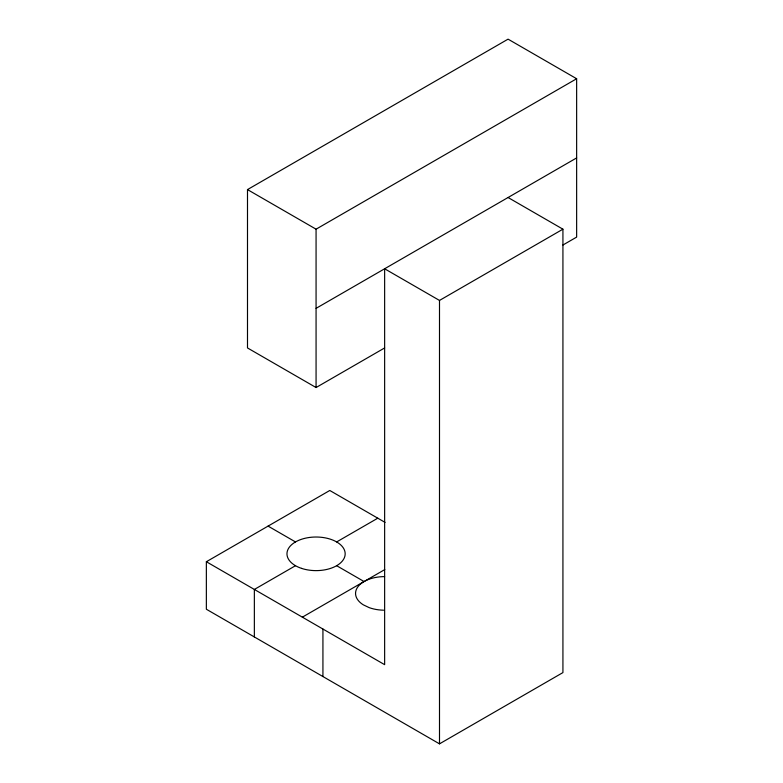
<?xml version="1.0" encoding="UTF-8"?>
<svg xmlns="http://www.w3.org/2000/svg" width="783" height="783" viewBox="0 0 783 783"><rect width="100%" height="100%" fill="white"/><g stroke="black" fill="none" stroke-linecap="round" stroke-linejoin="round"><path stroke-width="1.17" d="M384.639 347.946L316.068 387.536L247.497 347.946L247.497 189.594L508.069 39.15L576.64 78.74L576.64 237.102L562.928 245.02M247.497 189.594L316.068 229.184L576.64 78.74M316.068 308.355L576.64 157.921M206.36 561.734L384.639 664.669L384.639 268.775L439.498 300.437L562.928 229.184L562.928 672.587L439.498 743.85L206.36 609.243L206.36 561.734L329.79 490.481L385.089 522.408M295.504 565.698L254.358 589.452L254.358 636.961M336.641 541.944L377.788 518.189M302.355 617.161L384.796 569.574M508.069 197.512L562.928 229.184M268.07 526.107L295.504 541.944M336.641 565.698L364.075 581.534A29.088 16.795 0 0 0 363.341 604.848L369.194 607.637A29.088 16.795 0 0 0 383.592 610.192M439.498 300.437L439.498 743.85M322.929 629.043L322.929 676.551M316.068 229.184L316.068 387.536M364.829 581.113A29.088 16.795 0 0 1 384.619 576.611M301.524 568.37A29.088 16.795 0 0 0 345.166 553.816A29.088 16.795 0 0 0 301.524 539.272A29.088 16.795 0 0 0 301.524 568.37"/></g></svg>
